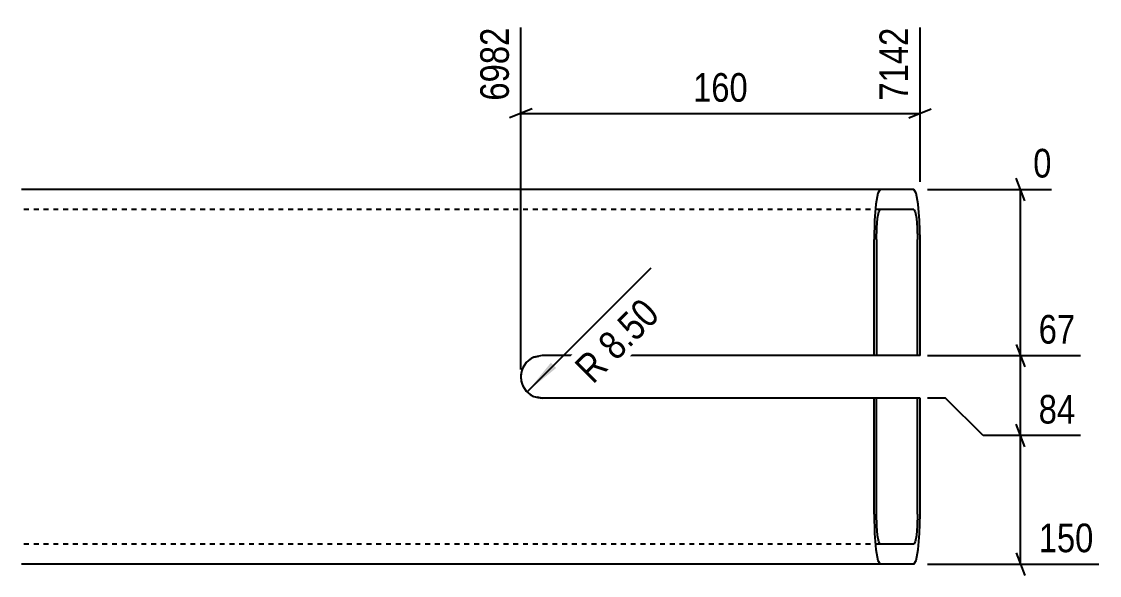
# Model space of a CAD drawing. Header units: millimetres. Extents: x 9 to 20439, y 9 to 246.
# Drawn here: x 6791 to 7222.8, y 9 to 230.7 of the extents above; entities that cross this region are included whole.
import ezdxf

# ---------------------------------------------------------------- set-up
doc = ezdxf.new("R2010")
doc.units = ezdxf.units.MM
doc.linetypes.add('DXK_LINE_DOT2', pattern=[3.9198, 1.9599, -1.9599])
doc.layers.add('MÅLSÆTNING', color=7, linetype='Continuous')
doc.layers.add('STÅL', color=7, linetype='Continuous')
doc.styles.add('Arial Narrow', font='ARIALN.TTF', dxfattribs={"height": 0.2})

msp = doc.modelspace()

# ---------------------------------------------------------------- hatches: boundary and pattern name
at = {"layer": 'MÅLSÆTNING', "linetype": 'Continuous'}
msp.add_hatch(color=7, dxfattribs=at).paths.add_polyline_path([(7005.16, 92.04), (6993.49, 82.49), (7003.04, 94.16)])

# ---------------------------------------------------------------- linework, layer by layer
at = {"layer": 'MÅLSÆTNING', "color": 7, "linetype": 'Continuous'}
for p, q in [((6991, 91.5), (6991, 228.32)), ((7150.92, 166.5), (7150.92, 228.32)), ((6995.5, 195.77), (6986.5, 192.17)), ((7146.42, 192.17), (7155.42, 195.77)), ((6991, 193.97), (7150.92, 193.97)), ((7192.96, 159), (7189.36, 168)), ((7153.92, 163.5), (7203.57, 163.5)), ((7191.16, 97), (7191.16, 163.5)), ((6993.49, 82.49), (7043.18, 132.18)), ((7189.36, 101.5), (7192.96, 92.5)), ((7189.36, 101.5), (7192.96, 92.5)), ((7153.92, 97), (7215.26, 97)), ((7153.92, 97), (7215.26, 97)), ((7191.16, 65), (7191.16, 97)), ((7161.16, 80), (7153.92, 80)), ((7161.16, 80), (7153.92, 80)), ((7176.16, 65), (7161.16, 80)), ((7176.16, 65), (7161.16, 80)), ((7192.96, 60.5), (7189.36, 69.5)), ((7192.96, 60.5), (7189.36, 69.5)), ((7215.26, 65), (7176.16, 65)), ((7215.26, 65), (7176.16, 65)), ((7191.16, 13.5), (7191.16, 65)), ((7189.36, 18), (7192.96, 9)), ((7153.92, 13.5), (7222.57, 13.5))]:
    msp.add_line(p, q, dxfattribs=at)
msp.add_arc((6999.5, 88.5), 8.5, 180, 270, dxfattribs=at)
at = {"layer": 'STÅL', "color": 2, "linetype": 'Continuous'}
for p, q in [((7148.47, 163.5), (6791, 163.5)), ((7134.02, 161.98), (7133.22, 157.64)), ((7134.96, 163.5), (7134.02, 161.98)), ((7149.41, 161.98), (7148.47, 163.5)), ((7150.2, 157.64), (7149.41, 161.98)), ((7133.22, 157.64), (7132.69, 151.15)), ((7134.4, 154.59), (7134.96, 155.5)), ((7148.47, 155.5), (7134.96, 155.5)), ((7148.47, 155.5), (7149.03, 154.59)), ((7150.74, 151.15), (7150.2, 157.64)), ((7132.69, 151.15), (7132.5, 143.5)), ((7133.6, 148.09), (7133.92, 151.99)), ((7133.92, 151.99), (7134.4, 154.59)), ((7149.03, 154.59), (7149.51, 151.99)), ((7149.51, 151.99), (7149.83, 148.09)), ((7150.92, 143.5), (7150.74, 151.15)), ((7133.49, 143.5), (7133.6, 148.09)), ((7149.83, 148.09), (7149.94, 143.5)), ((7132.5, 97), (7132.5, 143.5)), ((7133.49, 143.5), (7133.49, 97)), ((7149.94, 97), (7149.94, 143.5)), ((7150.92, 97), (7150.92, 143.5)), ((6999.5, 97), (6996.25, 96.35)), ((7132.5, 97), (6999.5, 97)), ((7133.49, 97), (7132.5, 97)), ((7149.94, 97), (7133.49, 97)), ((7150.92, 97), (7149.94, 97)), ((6996.25, 80.65), (6999.5, 80)), ((7132.5, 80), (6999.5, 80)), ((7133.49, 80), (7132.5, 80)), ((7132.5, 33.5), (7132.5, 80)), ((7133.49, 33.5), (7133.49, 80)), ((7150.92, 80), (7133.49, 80)), ((7149.94, 33.5), (7149.94, 80)), ((7150.92, 33.5), (7150.92, 80)), ((7132.5, 33.5), (7132.69, 25.85)), ((7133.6, 28.91), (7133.49, 33.5)), ((7149.94, 33.5), (7149.83, 28.91)), ((7150.74, 25.85), (7150.92, 33.5)), ((7133.92, 25.01), (7133.6, 28.91)), ((7149.83, 28.91), (7149.51, 25.01)), ((7132.69, 25.85), (7133.22, 19.36)), ((7134.4, 22.41), (7133.92, 25.01)), ((7134.96, 21.5), (7134.4, 22.41)), ((7149.03, 22.41), (7148.47, 21.5)), ((7149.51, 25.01), (7149.03, 22.41)), ((7150.2, 19.36), (7150.74, 25.85)), ((7133.22, 19.36), (7134.02, 15.02)), ((7148.47, 21.5), (7134.96, 21.5)), ((7149.41, 15.02), (7150.2, 19.36)), ((7148.47, 13.5), (6791, 13.5)), ((7134.02, 15.02), (7134.96, 13.5)), ((7148.47, 13.5), (7149.41, 15.02))]:
    msp.add_line(p, q, dxfattribs=at)
at = {"layer": 'STÅL', "color": 7, "linetype": 'DXK_LINE_DOT2'}
for p, q in [((7134.96, 155.5), (6791, 155.5)), ((6996.25, 96.35), (6999.5, 97)), ((7133.49, 97), (7132.5, 97)), ((7133.49, 97), (7132.5, 97)), ((7150.92, 97), (7149.94, 97)), ((6999.5, 80), (6996.25, 80.65)), ((7133.49, 80), (7132.5, 80)), ((7134.96, 21.5), (6791, 21.5))]:
    msp.add_line(p, q, dxfattribs=at)
at = {"layer": 'STÅL', "color": 2, "linetype": 'Continuous'}
msp.add_arc((6999.5, 88.5), 8.5, 112.5, 247.5, dxfattribs=at)
at = {"layer": 'STÅL', "color": 7, "linetype": 'DXK_LINE_DOT2'}
msp.add_arc((6999.5, 88.5), 8.5, 112.5, 247.5, dxfattribs=at)

# ---------------------------------------------------------------- wipeouts: each hides what was drawn before it
at = {"color": 0}
msp.add_wipeout([(7084.33, 196.22), (7084.33, 213.02), (7057.59, 213.02), (7057.59, 196.22)], dxfattribs=at).dxf.layer = 'MÅLSÆTNING'
at = {"color": 0, "linetype": 'Continuous'}
for points in [[(7215.47, 99.4), (7215.47, 116.2), (7196.05, 116.2), (7196.05, 99.4)], [(7215.47, 67.4), (7215.47, 84.2), (7196.05, 84.2), (7196.05, 67.4)], [(7222.78, 15.9), (7222.78, 32.7), (7196.05, 32.7), (7196.05, 15.9)]]:
    msp.add_wipeout(points, dxfattribs=at).dxf.layer = 'MÅLSÆTNING'

# ---------------------------------------------------------------- next in the draw order: texts
at = {"layer": 'MÅLSÆTNING', "color": 3, "style": 'Arial Narrow'}
msp.add_text('160', height=11.453, dxfattribs=at).set_placement((7059.99, 198.62))
at = {"layer": 'MÅLSÆTNING', "color": 3, "linetype": 'Continuous', "style": 'Arial Narrow'}
for s, p in [('67', (7198.45, 101.8)), ('84', (7198.45, 69.8)), ('150', (7198.45, 18.3))]:
    msp.add_text(s, height=11.453, dxfattribs=at).set_placement(p)

# ---------------------------------------------------------------- next in the draw order: wipeouts: each hides what was drawn before it
at = {"color": 0, "linetype": 'Continuous'}
for points in [[(6988.6, 230.72), (6971.8, 230.72), (6971.8, 196.67), (6988.6, 196.67)], [(7148.52, 230.72), (7131.72, 230.72), (7131.72, 196.67), (7148.52, 196.67)], [(7205.97, 165.9), (7205.97, 182.7), (7193.86, 182.7), (7193.86, 165.9)]]:
    msp.add_wipeout(points, dxfattribs=at).dxf.layer = 'MÅLSÆTNING'
at = {"color": 0}
msp.add_wipeout([(7050.65, 112.71), (7038.77, 124.59), (7007.98, 93.8), (7019.86, 81.92)], dxfattribs=at).dxf.layer = 'MÅLSÆTNING'

# ---------------------------------------------------------------- next in the draw order: texts
at = {"layer": 'MÅLSÆTNING', "color": 3, "linetype": 'Continuous', "style": 'Arial Narrow'}
for s, p in [('6982', (6986.2, 199.07)), ('7142', (7146.12, 199.07))]:
    msp.add_text(s, height=11.453, rotation=90.0002, dxfattribs=at).set_placement(p)
msp.add_text('0', height=11.45, dxfattribs=at).set_placement((7196.26, 168.3))
at = {"layer": 'MÅLSÆTNING', "color": 3, "style": 'Arial Narrow'}
msp.add_text('R 8.50', height=11.453, rotation=45.0001, dxfattribs=at).set_placement((7019.86, 85.31))

doc.saveas('drawing.dxf')
